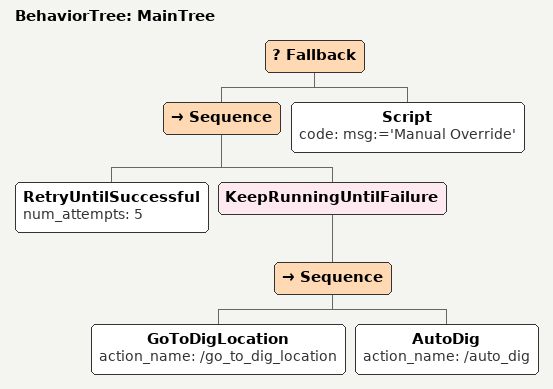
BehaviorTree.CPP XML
<?xml version="1.0" encoding="UTF-8"?>
<root BTCPP_format="4">
  <BehaviorTree ID="MainTree">
    <Fallback>
      <Sequence>
        <RetryUntilSuccessful num_attempts="5">
        </RetryUntilSuccessful>
        <KeepRunningUntilFailure>
          <Sequence>
            <GoToDigLocation action_name="/go_to_dig_location"/>
            <AutoDig action_name="/auto_dig"/>
          </Sequence>
        </KeepRunningUntilFailure>
      </Sequence>
      <Script code="msg:=&apos;Manual Override&apos;"/>
    </Fallback>
  </BehaviorTree>

</root>
